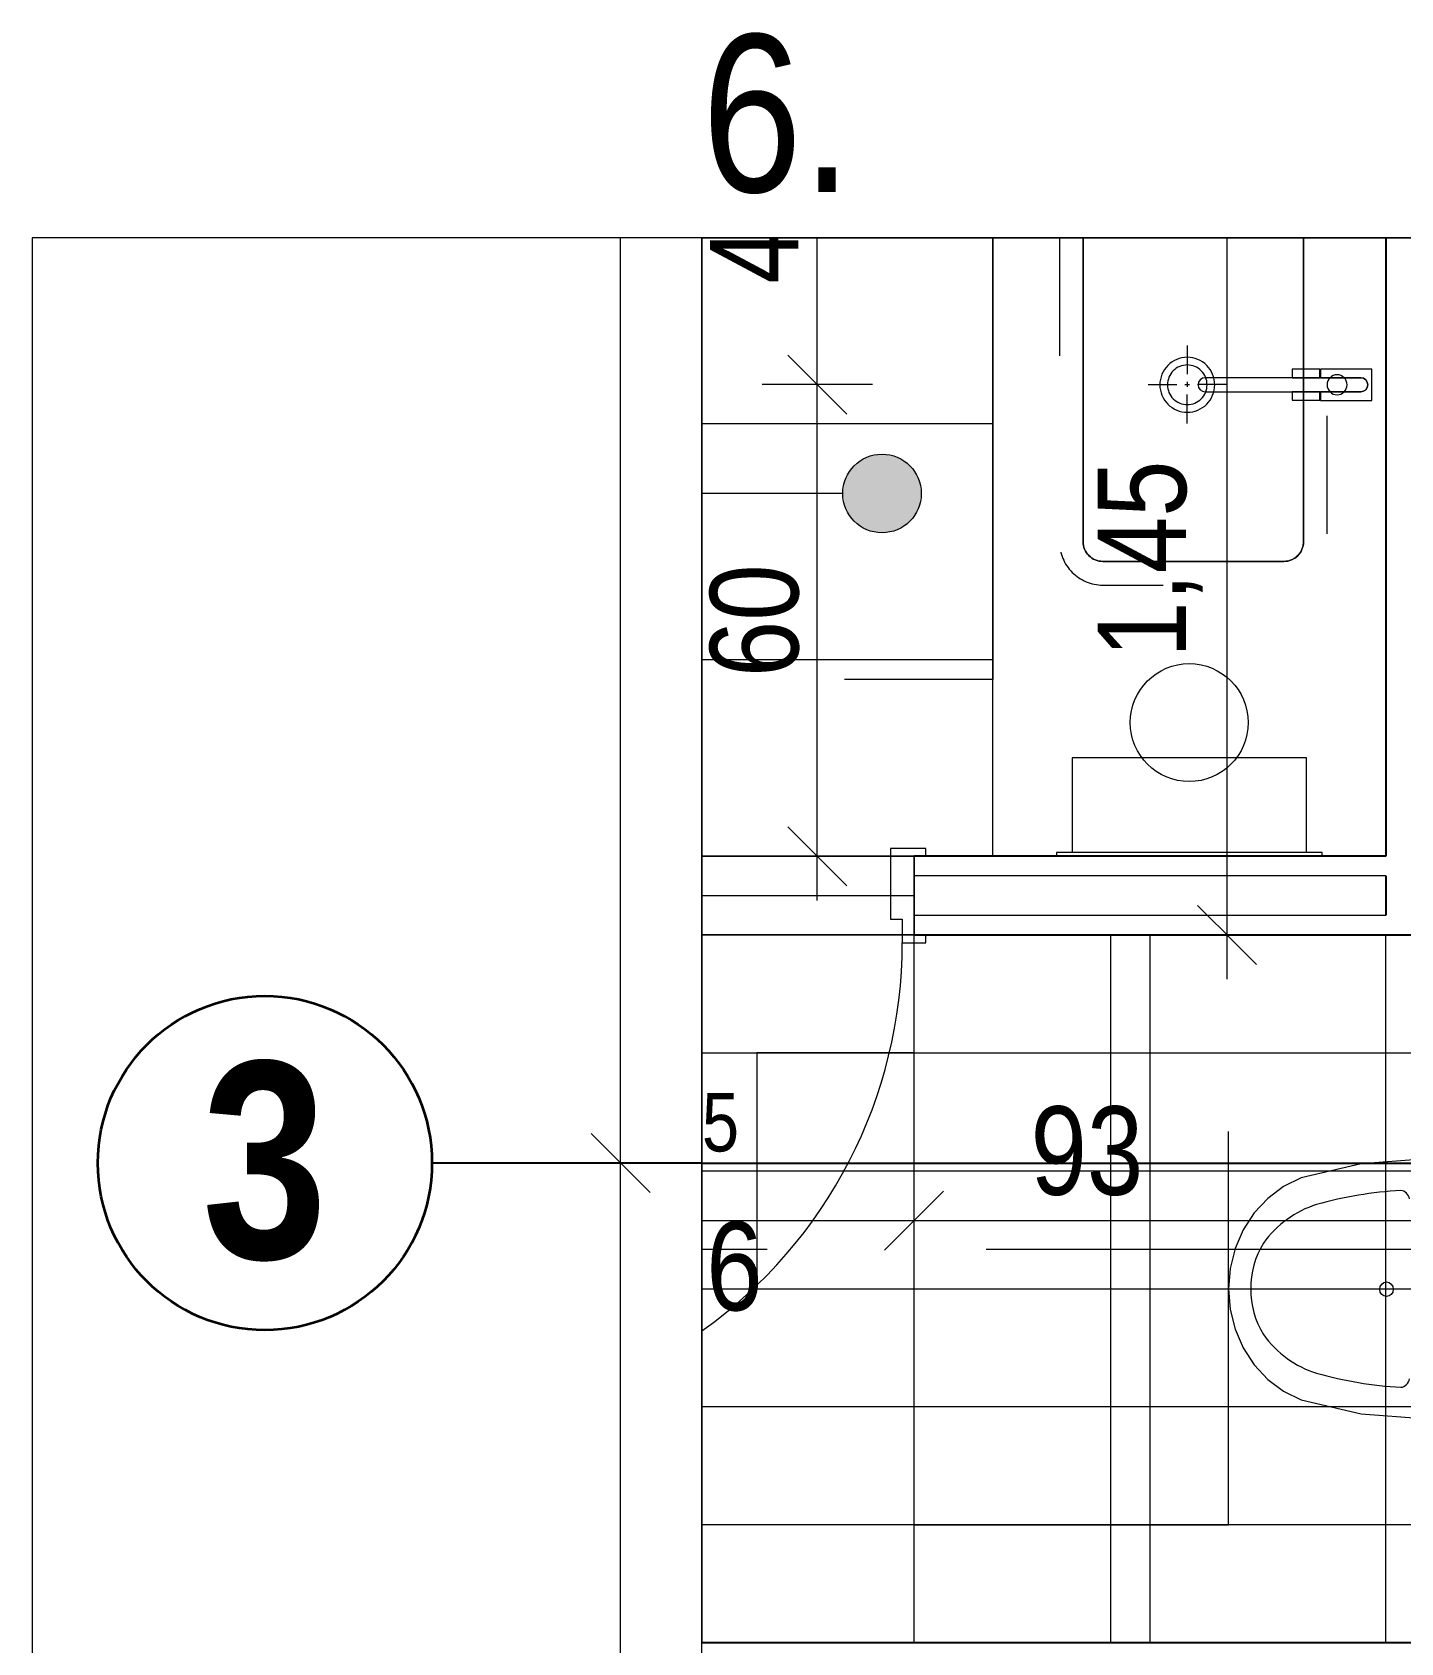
# Model space of a CAD drawing. Header units: centimetres. Extents: x 52.8 to 69.4, y 16.8 to 58.2.
# Drawn here: x 52.826 to 56.308, y 54.042 to 58.137 of the extents above; entities that cross this region are included whole.
import ezdxf
from ezdxf.enums import TextEntityAlignment as Align
from ezdxf.xclip import XClip

# ---------------------------------------------------------------- set-up
doc = ezdxf.new("R2010")
doc.units = ezdxf.units.CM
doc.header["$MEASUREMENT"] = 0
doc.header["$XCLIPFRAME"] = 0
doc.set_wipeout_variables(frame=1)
for name, pattern in [('Achse', [50, 25, -12.5, 0, -12.5]), ('Strichlinie', [0.4, 0.3, -0.1]), ('Strichlinie kurz', [0.15, 0.075, -0.075]), ('Strichlinie-eng', [0.08, 0.03, -0.05]), ('Strichlinie-Treppen', [0.2, 0.1, -0.1]), ('Strichlinie_ eng', [0.23, 0.15, -0.08]), ('Wipeout_Contour', [100, 0, -100])]:
    doc.linetypes.add(name, pattern=pattern)
for name, color, linetype in [('6._6.OG mit 2x Wunschposition Steuerschränke (rot)_1_Achsen 50.gfb', 7, 'Continuous'), ('6._6.OG mit 2x Wunschposition Steuerschränke (rot)_1_Bemaßung 100.gfb', 7, 'Continuous'), ('6._6.OG mit 2x Wunschposition Steuerschränke (rot)_1_Bemaßung 50.gfb', 7, 'Continuous'), ('6._6.OG mit 2x Wunschposition Steuerschränke (rot)_1_Bodenbelag.gfb', 7, 'Continuous'), ('6._6.OG mit 2x Wunschposition Steuerschränke (rot)_1_Decken.gfb', 7, 'Continuous'), ('6._6.OG mit 2x Wunschposition Steuerschränke (rot)_1_Neubau_Wände innen TB.gfb', 7, 'Continuous'), ('6._6.OG mit 2x Wunschposition Steuerschränke (rot)_1_Objekte Sanitär.gfb', 7, 'Continuous'), ('6._6.OG mit 2x Wunschposition Steuerschränke (rot)_1_Raumstempel_gemeinsam.gfb', 7, 'Continuous'), ('6._6.OG mit 2x Wunschposition Steuerschränke (rot)_1_Raumstempel_NRF.gfb', 7, 'Continuous'), ('6._6.OG mit 2x Wunschposition Steuerschränke (rot)_1_Schraffuren.gfb', 7, 'Continuous'), ('6._6.OG mit 2x Wunschposition Steuerschränke (rot)_1_Unterdecken.gfb', 7, 'Continuous'), ('6._6.OG mit 2x Wunschposition Steuerschränke (rot)_4_0', 7, 'Continuous'), ('6._6.OG mit 2x Wunschposition Steuerschränke (rot)_4_Achsen 50.gfb', 7, 'Continuous'), ('6._6.OG mit 2x Wunschposition Steuerschränke (rot)_4_Bemaßung 100.gfb', 7, 'Continuous')]:
    doc.layers.add(name, color=color, linetype=linetype)
doc.styles.add('ERSTELLTER_STIL_2', font='ARIALNB.TTF')
doc.styles.add('ERSTELLTER_STIL_3', font='')
doc.styles.get('ERSTELLTER_STIL_3').set_extended_font_data('Arial Narrow')

# ---------------------------------------------------------------- blocks, each defined once
blk = doc.blocks.new('Zeichnung_2_1', base_point=(42.57, 24.0618))
at = {"layer": '6._6.OG mit 2x Wunschposition Steuerschränke (rot)_1_Bodenbelag.gfb', "linetype": 'Continuous', "lineweight": 18, "true_color": 0xdfdfdf}
h = blk.add_hatch(dxfattribs=at)
h.set_pattern_fill('RASTER_30X60_0001', color=254, style=0, pattern_type=2)
h.set_pattern_definition([(0, (54.37, 60.1418), (0, 0.6), []), (90, (54.37, 60.1418), (-1.2, 0), [])])
h.paths.add_polyline_path([(54.53, 57.6149), (54.53, 55.8418), (55.07, 55.8418), (55.07, 56.0418), (56.27, 56.0418), (56.27, 57.6149)])
h = blk.add_hatch(dxfattribs=at)
h.set_pattern_fill('RASTER_30X60_0001', color=254, style=0, pattern_type=2)
h.set_pattern_definition([(0, (54.37, 55.2418), (0, 0.6), []), (90, (54.37, 55.2418), (-1.2, 0), [])])
h.paths.add_polyline_path([(54.53, 55.8418), (54.53, 54.0418), (55.27, 54.0418), (56.93, 54.0418), (56.93, 55.8418), (55.27, 55.8418)])
at = {"layer": '6._6.OG mit 2x Wunschposition Steuerschränke (rot)_1_Raumstempel_gemeinsam.gfb', "linetype": 'Continuous', "lineweight": 0, "true_color": 0x000000}
blk.add_hatch(color=18, dxfattribs=at).paths.add_polyline_path([(54.8884, 56.9645), (54.896, 56.9263), (54.9176, 56.8938), (54.9501, 56.8722), (54.9884, 56.8645), (55.0266, 56.8722), (55.0591, 56.8938), (55.0807, 56.9263), (55.0884, 56.9645), (55.0807, 57.0028), (55.0591, 57.0353), (55.0266, 57.0569), (54.9884, 57.0645), (54.9501, 57.0569), (54.9176, 57.0353), (54.896, 57.0028)])
at = {"layer": '6._6.OG mit 2x Wunschposition Steuerschränke (rot)_1_Raumstempel_NRF.gfb', "linetype": 'Continuous', "lineweight": 18}
blk.add_hatch(color=9, dxfattribs=at).paths.add_polyline_path([(54.8884, 56.9645), (54.896, 56.9263), (54.9176, 56.8938), (54.9501, 56.8722), (54.9884, 56.8645), (55.0266, 56.8722), (55.0591, 56.8938), (55.0807, 56.9263), (55.0884, 56.9645), (55.0807, 57.0028), (55.0591, 57.0353), (55.0266, 57.0569), (54.9884, 57.0645), (54.9501, 57.0569), (54.9176, 57.0353), (54.896, 57.0028)])
at = {"layer": '6._6.OG mit 2x Wunschposition Steuerschränke (rot)_1_Schraffuren.gfb', "linetype": 'Continuous', "lineweight": 18}
h = blk.add_hatch(dxfattribs=at)
h.set_pattern_fill('VERBAND__QUADRAT_30X30_0001', color=9, style=0, pattern_type=2)
h.set_pattern_definition([(90, (53.87, 54.9418), (-0.6, 0), []), (180, (53.87, 54.9418), (0, 0.6), [])])
h.paths.add_polyline_path([(54.53, 54.0418), (56.53, 54.0418), (56.53, 55.8418), (55.28, 55.8418), (55.28, 56.0418), (54.53, 56.0418)])
at = {"layer": '6._6.OG mit 2x Wunschposition Steuerschränke (rot)_1_Achsen 50.gfb', "color": 7, "linetype": 'Achse', "lineweight": 25, "ltscale": 10}
blk.add_line((54.53, 55.2618), (69.4002, 55.2618), dxfattribs=at)
at = {"layer": '6._6.OG mit 2x Wunschposition Steuerschränke (rot)_1_Bemaßung 100.gfb', "color": 7, "linetype": 'Strichlinie-Treppen', "lineweight": 13, "ltscale": 10, "flags": 128}
blk.add_lwpolyline([(55.87, 54.3418), (55.87, 55.5418), (54.67, 55.5418), (54.67, 54.3418)], close=True, dxfattribs=at)
at = {"layer": '6._6.OG mit 2x Wunschposition Steuerschränke (rot)_1_Bemaßung 50.gfb', "color": 7, "linetype": 'Continuous', "lineweight": 13, "ltscale": 10}
for p, q in [((54.8238, 57.2414), (54.8238, 57.6149)), ((54.7488, 57.3164), (54.8988, 57.1664)), ((54.9644, 57.2414), (54.6832, 57.2414)), ((54.8238, 56.0418), (54.8238, 57.2414)), ((54.7488, 56.1168), (54.8988, 55.9668)), ((54.9644, 56.0418), (54.6832, 56.0418)), ((54.8238, 55.9293), (54.8238, 56.0418)), ((55.07, 54.9746), (55.07, 55.2559)), ((55.145, 55.1903), (54.995, 55.0403)), ((54.53, 55.1153), (55.07, 55.1153)), ((55.07, 55.1153), (56.93, 55.1153))]:
    blk.add_line(p, q, dxfattribs=at)
at = {"layer": '6._6.OG mit 2x Wunschposition Steuerschränke (rot)_1_Bodenbelag.gfb', "color": 7, "linetype": 'Continuous', "lineweight": 13, "ltscale": 10, "flags": 128}
for points in [[(54.53, 55.8418), (55.07, 55.8418), (55.07, 56.0418), (56.27, 56.0418), (56.27, 57.6149)], [(54.53, 54.0418), (55.27, 54.0418), (56.93, 54.0418), (56.93, 55.8418), (55.27, 55.8418), (54.53, 55.8418)]]:
    blk.add_lwpolyline(points, dxfattribs=at)
at = {"layer": '6._6.OG mit 2x Wunschposition Steuerschränke (rot)_1_Neubau_Wände innen TB.gfb', "color": 7, "linetype": 'Continuous', "lineweight": 13, "ltscale": 10}
for p, q in [((55.01, 56.0618), (55.01, 55.8818)), ((55.01, 55.8818), (55.04, 55.8818)), ((55.04, 55.8818), (55.04, 55.8218))]:
    blk.add_line(p, q, dxfattribs=at)
blk.add_arc((53.83, 55.8218), 1.21, 305.3482, 0, dxfattribs=at)
at = {"layer": '6._6.OG mit 2x Wunschposition Steuerschränke (rot)_1_Objekte Sanitär.gfb', "color": 7, "linetype": 'Continuous', "lineweight": 13, "ltscale": 10, "flags": 128}
blk.add_lwpolyline([(56.0544, 54.6596), (56.2076, 54.6238), (56.364, 54.6118), (56.53, 54.6118), (56.53, 55.2718), (56.364, 55.2718), (56.2076, 55.2598), (56.0544, 55.224), (56.0101, 55.2019), (55.9701, 55.1719), (55.9356, 55.1349), (55.9075, 55.092), (55.8869, 55.0446), (55.8742, 54.994), (55.87, 54.9418), (55.8742, 54.8896), (55.8869, 54.839), (55.9075, 54.7915), (55.9356, 54.7486), (55.9701, 54.7116), (56.0101, 54.6816)], close=True, dxfattribs=at)
at = {"layer": '6._6.OG mit 2x Wunschposition Steuerschränke (rot)_1_Objekte Sanitär.gfb', "color": 7, "linetype": 'Continuous', "lineweight": 13, "ltscale": 10}
for centre, major_axis, start_param, end_param in [((56.363, 54.0619), (0, 1.1317), 0.051883, 0.258047), ((56.3062, 55.1655), (0, 0.0267), 4.895254, 6.197388), ((56.1675, 54.8826), (0, 0.2847), 0.281267, 0.907188), ((56.1249, 54.9418), (0, 0.213), 0.993922, 2.14767), ((56.1675, 55.001), (0, 0.2847), 2.234405, 2.860325), ((56.363, 55.8217), (0, 1.1317), 2.883545, 3.089709), ((56.3062, 54.7181), (0, 0.0267), 3.22739, 4.529524)]:
    blk.add_ellipse(centre, major_axis=major_axis, ratio=0.93164, start_param=start_param, end_param=end_param, dxfattribs=at)
blk.add_ellipse((56.2718, 54.9409), major_axis=(0, 0.0185), ratio=0.93164, dxfattribs=at)
at = {"layer": '6._6.OG mit 2x Wunschposition Steuerschränke (rot)_1_Raumstempel_gemeinsam.gfb', "color": 7, "linetype": 'Continuous', "lineweight": 13, "ltscale": 10, "flags": 128}
blk.add_lwpolyline([(54.8884, 56.9645), (54.53, 56.9645)], dxfattribs=at)
at = {"layer": '6._6.OG mit 2x Wunschposition Steuerschränke (rot)_1_Raumstempel_gemeinsam.gfb', "color": 7, "linetype": 'Continuous', "lineweight": 13, "ltscale": 10}
blk.add_circle((54.9884, 56.9645), 0.1, dxfattribs=at)
at = {"layer": '6._6.OG mit 2x Wunschposition Steuerschränke (rot)_1_Raumstempel_NRF.gfb', "color": 9, "linetype": 'Continuous', "lineweight": 18, "ltscale": 10, "flags": 128}
blk.add_lwpolyline([(54.8884, 56.9645), (54.53, 56.9645)], dxfattribs=at)
at = {"layer": '6._6.OG mit 2x Wunschposition Steuerschränke (rot)_1_Raumstempel_NRF.gfb', "color": 9, "linetype": 'Continuous', "lineweight": 18, "ltscale": 10}
blk.add_circle((54.9884, 56.9645), 0.1, dxfattribs=at)
at = {"layer": '6._6.OG mit 2x Wunschposition Steuerschränke (rot)_1_Schraffuren.gfb', "color": 251, "linetype": 'Continuous', "lineweight": 18, "ltscale": 10, "true_color": 0x5f5f5f, "flags": 128}
blk.add_lwpolyline([(54.53, 56.0418), (55.28, 56.0418), (55.28, 55.8418), (56.53, 55.8418), (56.53, 54.0418), (54.53, 54.0418)], dxfattribs=at)
at = {"layer": '6._6.OG mit 2x Wunschposition Steuerschränke (rot)_1_Bemaßung 50.gfb', "color": 7, "linetype": 'Continuous', "lineweight": 13, "char_height": 0.225, "width": 0.288002, "attachment_point": 7, "rotation": 90, "style": 'ERSTELLTER_STIL_3'}
for s, insert in [('\\A1;40', (54.7788, 57.4976)), ('\\A1;60', (54.7788, 56.4976))]:
    blk.add_mtext(s, dxfattribs=dict(at, insert=insert))
at = {"layer": '6._6.OG mit 2x Wunschposition Steuerschränke (rot)_1_Bemaßung 50.gfb', "color": 7, "linetype": 'Continuous', "lineweight": 13, "insert": (54.2435, 55.0835), "char_height": 0.225, "attachment_point": 7, "style": 'ERSTELLTER_STIL_3'}
blk.add_mtext('\\A1;63{\\H0.66x;\\S5^  ;}', dxfattribs=at)
at = {"layer": '6._6.OG mit 2x Wunschposition Steuerschränke (rot)_1_Bemaßung 50.gfb', "color": 7, "linetype": 'Continuous', "lineweight": 13, "char_height": 0.225, "attachment_point": 7, "style": 'ERSTELLTER_STIL_3'}
for s, insert, width in [('\\A1;93', (55.3664, 55.1778), 0.288002), ('\\A1;2,26', (54.183, 54.8453), 0.504002)]:
    blk.add_mtext(s, dxfattribs=dict(at, insert=insert, width=width))
at = {"color": 254, "linetype": 'Wipeout_Contour', "lineweight": 0, "ltscale": 310.457221}
blk.add_wipeout([(54.53, 53.9918), (56.93, 53.9918), (56.93, 54.0418), (54.53, 54.0418)], dxfattribs=at).dxf.layer = '6._6.OG mit 2x Wunschposition Steuerschränke (rot)_1_Neubau_Wände innen TB.gfb'
at = {"color": 254, "linetype": 'Wipeout_Contour', "lineweight": 0, "ltscale": 318.491184}
blk.add_wipeout([(55.27, 57.6149), (55.27, 56.0418), (56.27, 56.0418), (56.27, 57.6149)], dxfattribs=at).dxf.layer = '6._6.OG mit 2x Wunschposition Steuerschränke (rot)_1_Objekte Sanitär.gfb'
at = {"layer": '6._6.OG mit 2x Wunschposition Steuerschränke (rot)_1_Bemaßung 100.gfb', "color": 7, "linetype": 'Strichlinie_ eng', "lineweight": 13, "ltscale": 10, "flags": 128}
blk.add_lwpolyline([(55.27, 57.6149), (55.27, 56.4918), (54.53, 56.4918)], dxfattribs=at)
at = {"layer": '6._6.OG mit 2x Wunschposition Steuerschränke (rot)_1_Decken.gfb', "color": 7, "linetype": 'Strichlinie kurz', "lineweight": 13, "ltscale": 10, "flags": 128}
blk.add_lwpolyline([(57.93, 57.6149), (57.93, 56.0418), (56.93, 56.0418), (56.93, 55.0418), (54.53, 55.0418)], dxfattribs=at)
at = {"layer": '6._6.OG mit 2x Wunschposition Steuerschränke (rot)_1_Decken.gfb', "color": 8, "linetype": 'Strichlinie', "lineweight": 13, "ltscale": 10, "flags": 128}
blk.add_lwpolyline([(56.93, 41.2759), (56.93, 55.0418), (54.53, 55.0418)], dxfattribs=at)
at = {"layer": '6._6.OG mit 2x Wunschposition Steuerschränke (rot)_1_Neubau_Wände innen TB.gfb', "color": 7, "linetype": 'Continuous', "lineweight": 25, "ltscale": 10, "flags": 128}
blk.add_lwpolyline([(56.93, 54.0418), (54.53, 54.0418)], dxfattribs=at)
at = {"layer": '6._6.OG mit 2x Wunschposition Steuerschränke (rot)_1_Objekte Sanitär.gfb', "color": 7, "linetype": 'Strichlinie', "lineweight": 13, "ltscale": 10}
for p, q in [((55.472, 56.2919), (55.472, 56.0519)), ((56.068, 56.2919), (55.472, 56.2919)), ((56.068, 56.0519), (56.068, 56.2919))]:
    blk.add_line(p, q, dxfattribs=at)
at = {"layer": '6._6.OG mit 2x Wunschposition Steuerschränke (rot)_1_Objekte Sanitär.gfb', "color": 7, "linetype": 'Continuous', "lineweight": 13, "ltscale": 10, "flags": 128}
for points in [[(56.27, 57.6149), (56.27, 56.0418), (55.27, 56.0418), (55.27, 57.6149)], [(56.27, 57.6149), (56.27, 56.0418), (55.27, 56.0418), (55.27, 57.6149)], [(55.7646, 57.3404), (55.7646, 57.2676)], [(55.6656, 57.2414), (55.7384, 57.2414)], [(55.7587, 57.2414), (55.7706, 57.2414)], [(55.7646, 57.2481), (55.7646, 57.2354)], [(55.8637, 57.2414), (55.7909, 57.2414)], [(55.7646, 57.1423), (55.7646, 57.2159)]]:
    blk.add_lwpolyline(points, dxfattribs=at)
at = {"layer": '6._6.OG mit 2x Wunschposition Steuerschränke (rot)_1_Objekte Sanitär.gfb', "color": 7, "linetype": 'Strichlinie-eng', "lineweight": 13, "ltscale": 10, "flags": 128}
blk.add_lwpolyline([(55.44, 57.6149), (55.44, 56.8416, 0.414214), (55.5501, 56.7316), (56.0107, 56.7316, 0.414195), (56.1208, 56.8416), (56.1208, 57.6149)], format="xyb", dxfattribs=at)
at = {"layer": '6._6.OG mit 2x Wunschposition Steuerschränke (rot)_1_Objekte Sanitär.gfb', "color": 7, "linetype": 'Continuous', "lineweight": 13, "ltscale": 10, "flags": 128}
for points in [[(56.0607, 57.6149), (56.0607, 56.8417, -0.414214), (56.0107, 56.7917), (55.5501, 56.7917, -0.414214), (55.5001, 56.8417), (55.5001, 57.6149)], [(55.5001, 57.6149), (55.5001, 56.8416, 0.414214), (55.5501, 56.7917), (56.0107, 56.7917, 0.414185), (56.0607, 56.8416), (56.0607, 57.6149)]]:
    blk.add_lwpolyline(points, format="xyb", dxfattribs=at)
for points in [[(55.8349, 57.2409, 0.414214), (55.7651, 57.3108, 0.414214), (55.6952, 57.2409, 0.414214), (55.7651, 57.1711, 0.414214)], [(55.8154, 57.2409, 0.414214), (55.7651, 57.2913, 0.414214), (55.7147, 57.2409, 0.414214), (55.7651, 57.1905, 0.414214)], [(55.8104, 57.2589, 1), (55.8105, 57.2229), (56.2062, 57.2229, 1), (56.2062, 57.2589)], [(56.1042, 57.2809), (56.1042, 57.2589), (56.2062, 57.2589, -1), (56.2062, 57.2229), (56.1042, 57.2229), (56.1042, 57.201), (56.2342, 57.201), (56.2342, 57.2809)], [(56.1716, 57.2409, 0.414214), (56.1462, 57.2663, 0.414214), (56.1208, 57.2409, 0.414214), (56.1462, 57.2155, 0.414214)], [(55.77, 56.2318, -1), (55.77, 56.5318, -1)]]:
    blk.add_lwpolyline(points, format="xyb", close=True, dxfattribs=at)
for points in [[(56.0322, 57.2803), (56.0322, 57.2589), (56.1022, 57.2589), (56.1022, 57.2803)], [(56.0322, 57.2015), (56.1022, 57.2015), (56.1022, 57.2229), (56.0322, 57.2229)], [(55.432, 56.0519), (55.432, 56.0419), (56.108, 56.0419), (56.108, 56.0519)], [(56.04, 56.0419), (55.5, 56.0419), (55.5, 55.9519), (56.04, 55.9519)]]:
    blk.add_lwpolyline(points, close=True, dxfattribs=at)
at = {"layer": '6._6.OG mit 2x Wunschposition Steuerschränke (rot)_1_Unterdecken.gfb', "color": 7, "linetype": 'Strichlinie_ eng', "lineweight": 13, "ltscale": 10, "flags": 128}
for points in [[(56.27, 57.6149), (56.27, 56.0418), (54.53, 56.0418)], [(54.53, 54.0418), (56.93, 54.0418), (56.93, 55.8418), (54.53, 55.8418)]]:
    blk.add_lwpolyline(points, dxfattribs=at)
at = {"layer": '6._6.OG mit 2x Wunschposition Steuerschränke (rot)_1_Bemaßung 50.gfb', "color": 7, "linetype": 'Continuous', "lineweight": 13, "insert": (55.8039, 56.5467), "char_height": 0.225, "width": 0.504002, "attachment_point": 7, "rotation": 90, "style": 'ERSTELLTER_STIL_3'}
blk.add_mtext('\\A1;1,45', dxfattribs=at)
at = {"color": 254, "linetype": 'Wipeout_Contour', "lineweight": 0, "ltscale": 238.645707}
blk.add_wipeout([(56.27, 55.8918), (56.27, 55.8418), (56.32, 55.8918)], dxfattribs=at).dxf.layer = '6._6.OG mit 2x Wunschposition Steuerschränke (rot)_1_Neubau_Wände innen TB.gfb'
at = {"color": 254, "linetype": 'Wipeout_Contour', "lineweight": 0, "ltscale": 237.231771}
blk.add_wipeout([(56.32, 55.8918), (56.27, 55.8418), (56.32, 55.8418)], dxfattribs=at).dxf.layer = '6._6.OG mit 2x Wunschposition Steuerschränke (rot)_1_Neubau_Wände innen TB.gfb'
at = {"layer": '6._6.OG mit 2x Wunschposition Steuerschränke (rot)_1_Neubau_Wände innen TB.gfb', "color": 7, "linetype": 'Continuous', "lineweight": 25, "ltscale": 10, "flags": 128}
blk.add_lwpolyline([(56.27, 55.8418), (56.93, 55.8418)], dxfattribs=at)
at = {"color": 254, "linetype": 'Wipeout_Contour', "lineweight": 0, "ltscale": 318.093557}
blk.add_wipeout([(56.32, 55.8918), (56.32, 56.4418), (56.27, 56.4418), (56.27, 55.8918)], dxfattribs=at).dxf.layer = '6._6.OG mit 2x Wunschposition Steuerschränke (rot)_1_Neubau_Wände innen TB.gfb'
at = {"layer": '6._6.OG mit 2x Wunschposition Steuerschränke (rot)_1_Neubau_Wände innen TB.gfb', "color": 7, "linetype": 'Continuous', "lineweight": 25, "ltscale": 10, "flags": 128}
for points in [[(56.27, 56.4418), (56.27, 56.0418)], [(56.27, 55.9918), (56.27, 55.8918)]]:
    blk.add_lwpolyline(points, dxfattribs=at)
at = {"color": 254, "linetype": 'Wipeout_Contour', "lineweight": 0, "ltscale": 320.536344}
blk.add_wipeout([(56.32, 57.6149), (56.27, 57.6149), (56.27, 56.4418), (56.32, 56.4418)], dxfattribs=at).dxf.layer = '6._6.OG mit 2x Wunschposition Steuerschränke (rot)_1_Neubau_Wände innen TB.gfb'
at = {"color": 254, "linetype": 'Wipeout_Contour', "lineweight": 0, "ltscale": 315.902378}
blk.add_wipeout([(55.07, 55.9918), (56.27, 55.9918), (56.27, 56.0418), (55.07, 56.0418)], dxfattribs=at).dxf.layer = '6._6.OG mit 2x Wunschposition Steuerschränke (rot)_1_Neubau_Wände innen TB.gfb'
at = {"color": 254, "linetype": 'Wipeout_Contour', "lineweight": 0, "ltscale": 315.477074}
blk.add_wipeout([(55.07, 55.8918), (55.07, 55.8418), (56.27, 55.8418), (56.27, 55.8918)], dxfattribs=at).dxf.layer = '6._6.OG mit 2x Wunschposition Steuerschränke (rot)_1_Neubau_Wände innen TB.gfb'
at = {"layer": '6._6.OG mit 2x Wunschposition Steuerschränke (rot)_1_Bemaßung 50.gfb', "color": 7, "linetype": 'Continuous', "lineweight": 13, "ltscale": 10}
for p, q in [((56.007, 55.8418), (55.7257, 55.8418)), ((55.8664, 55.7293), (55.8664, 55.8418))]:
    blk.add_line(p, q, dxfattribs=at)
at = {"layer": '6._6.OG mit 2x Wunschposition Steuerschränke (rot)_1_Neubau_Wände innen TB.gfb', "color": 7, "linetype": 'Continuous', "lineweight": 13, "ltscale": 10}
for p, q in [((55.1, 56.0618), (55.01, 56.0618)), ((55.07, 56.0418), (55.1, 56.0418)), ((55.1, 56.0418), (55.1, 56.0618)), ((55.1, 55.8418), (55.07, 55.8418)), ((55.1, 55.8218), (55.1, 55.8418)), ((55.04, 55.8218), (55.1, 55.8218))]:
    blk.add_line(p, q, dxfattribs=at)
at = {"layer": '6._6.OG mit 2x Wunschposition Steuerschränke (rot)_1_Neubau_Wände innen TB.gfb', "color": 7, "linetype": 'Continuous', "lineweight": 25, "ltscale": 10, "flags": 128}
for points in [[(56.27, 57.6149), (56.27, 56.4418)], [(56.27, 56.0418), (55.07, 56.0418)], [(55.07, 55.8418), (56.27, 55.8418)]]:
    blk.add_lwpolyline(points, dxfattribs=at)
at = {"color": 254, "linetype": 'Wipeout_Contour', "lineweight": 0, "ltscale": 315.689362}
blk.add_wipeout([(55.07, 55.8918), (56.27, 55.8918), (56.27, 55.9918), (55.07, 55.9918)], dxfattribs=at).dxf.layer = '6._6.OG mit 2x Wunschposition Steuerschränke (rot)_1_Neubau_Wände innen TB.gfb'
at = {"layer": '6._6.OG mit 2x Wunschposition Steuerschränke (rot)_1_Bemaßung 50.gfb', "color": 7, "linetype": 'Continuous', "lineweight": 13, "ltscale": 10}
for p, q in [((55.8664, 55.8418), (55.8664, 57.6149)), ((55.7914, 55.9168), (55.9414, 55.7668))]:
    blk.add_line(p, q, dxfattribs=at)
at = {"layer": '6._6.OG mit 2x Wunschposition Steuerschränke (rot)_1_Neubau_Wände innen TB.gfb', "color": 7, "linetype": 'Continuous', "lineweight": 13, "ltscale": 10}
for p, q in [((55.07, 56.0418), (55.07, 55.9918)), ((55.07, 55.8418), (55.07, 56.0418)), ((55.07, 56.0418), (55.07, 55.9918)), ((55.07, 56.0418), (55.07, 55.9918)), ((56.27, 55.9918), (55.07, 55.9918)), ((55.07, 55.9918), (55.07, 55.8918)), ((55.07, 55.9918), (55.07, 55.8918)), ((55.07, 55.9918), (55.07, 55.8918)), ((55.07, 55.8918), (56.27, 55.8918)), ((55.07, 55.8918), (55.07, 55.8418)), ((55.07, 55.8918), (55.07, 55.8418)), ((55.07, 55.8918), (55.07, 55.8418))]:
    blk.add_line(p, q, dxfattribs=at)
at = {"layer": '6._6.OG mit 2x Wunschposition Steuerschränke (rot)_1_Neubau_Wände innen TB.gfb', "color": 7, "linetype": 'Continuous', "lineweight": 13, "ltscale": 10, "flags": 128}
blk.add_lwpolyline([(56.27, 55.8918), (56.27, 55.9918)], dxfattribs=at)
blk = doc.blocks.new('Mitgelieferter Zeichnungstitel[2]', base_point=(54.53, 41.2759))
at = {"color": 7, "linetype": 'Continuous', "lineweight": 13, "ltscale": 10}
blk.add_line((54.53, 57.6149), (69.4002, 57.6149), dxfattribs=at)
at = {"color": 7, "lineweight": 13, "style": 'ERSTELLTER_STIL_3'}
blk.add_attdef('AC_DrawingNumber', text='', height=0.4, dxfattribs=at).set_placement((54.53, 58.1315), align=Align.TOP_LEFT)
blk.add_attdef('AC_DrawingName', text='', height=0.4, dxfattribs=at).set_placement((61.9651, 58.1369), align=Align.TOP_CENTER)
blk.add_attdef('AC_DrawingScale', text='', height=0.4, dxfattribs=at).set_placement((69.4002, 58.1315), align=Align.TOP_RIGHT)
blk = doc.blocks.new('Zeichnung_5_4', base_point=(68.3433, 24.0618))
at = {"layer": '6._6.OG mit 2x Wunschposition Steuerschränke (rot)_4_Achsen 50.gfb', "color": 7, "linetype": 'Achse', "lineweight": 25, "ltscale": 10}
blk.add_line((54.53, 55.2618), (53.8433, 55.2618), dxfattribs=at)
blk.add_line((54.53, 55.2618), (53.8433, 55.2618), dxfattribs=at)
at = {"layer": '6._6.OG mit 2x Wunschposition Steuerschränke (rot)_4_Achsen 50.gfb', "color": 7, "linetype": 'Continuous', "lineweight": 35, "ltscale": 10}
blk.add_circle((53.4183, 55.2618), 0.425, dxfattribs=at)
blk.add_circle((53.4183, 55.2618), 0.425, dxfattribs=at)
at = {"layer": '6._6.OG mit 2x Wunschposition Steuerschränke (rot)_4_Bemaßung 100.gfb', "color": 7, "linetype": 'Continuous', "lineweight": 13, "ltscale": 10}
for p, q in [((54.3233, 55.2618), (54.3233, 57.6149)), ((54.3233, 55.2618), (54.3233, 57.6149)), ((54.2483, 55.3368), (54.3983, 55.1868)), ((54.2483, 55.3368), (54.3983, 55.1868)), ((54.4639, 55.2618), (54.1827, 55.2618)), ((54.4639, 55.2618), (54.1827, 55.2618)), ((54.3233, 41.2759), (54.3233, 55.2618)), ((54.3233, 41.2759), (54.3233, 55.2618))]:
    blk.add_line(p, q, dxfattribs=at)
at = {"layer": '6._6.OG mit 2x Wunschposition Steuerschränke (rot)_4_Achsen 50.gfb', "color": 7, "linetype": 'Continuous', "lineweight": 13, "insert": (53.2583, 55.5193), "char_height": 0.5, "attachment_point": 1, "style": 'ERSTELLTER_STIL_2'}
blk.add_mtext('\\A1;\\pt0;3', dxfattribs=at)

msp = doc.modelspace()

# ---------------------------------------------------------------- linework, layer by layer
at = {"layer": '6._6.OG mit 2x Wunschposition Steuerschränke (rot)_1_Raumstempel_gemeinsam.gfb', "color": 7, "linetype": 'Continuous', "lineweight": 13, "ltscale": 10, "flags": 128}
msp.add_lwpolyline([(54.53, 41.2759), (69.4002, 41.2759), (69.4002, 57.6149), (54.53, 57.6149)], close=True, dxfattribs=at)

# ---------------------------------------------------------------- next in the draw order: block references
at = {"color": 7, "linetype": 'Continuous', "lineweight": 13, "ltscale": 10}
ref = msp.add_blockref('Zeichnung_2_1', (42.57, 24.0618), dxfattribs=at)
XClip(ref).set_block_clipping_path([(54.5300182444, 41.2759269262), (69.4001759032, 57.6149247779)])

# ---------------------------------------------------------------- next in the draw order: linework, layer by layer
at = {"layer": '6._6.OG mit 2x Wunschposition Steuerschränke (rot)_4_0', "color": 7, "linetype": 'Continuous', "lineweight": 13, "ltscale": 10, "flags": 128}
msp.add_lwpolyline([(52.8263, 41.2759), (54.53, 41.2759), (54.53, 57.6149), (52.8263, 57.6149)], close=True, dxfattribs=at)

# ---------------------------------------------------------------- next in the draw order: block references
at = {"color": 7, "linetype": 'Continuous', "lineweight": 13, "ltscale": 10}
ref = msp.add_blockref('Mitgelieferter Zeichnungstitel[2]', (54.53, 41.2759), dxfattribs=at)
ref.add_attrib('AC_DrawingNumber', '6.', dxfattribs={"color": 7, "lineweight": 13, "height": 0.4, "style": 'ERSTELLTER_STIL_3'}).set_placement((54.53, 58.1315), align=Align.TOP_LEFT)
ref = msp.add_blockref('Zeichnung_5_4', (68.3433, 24.0618), dxfattribs=at)
XClip(ref).set_block_clipping_path([(52.8262792192, 41.2759269262), (54.5300182444, 57.6149247779)])

doc.saveas('drawing.dxf')
